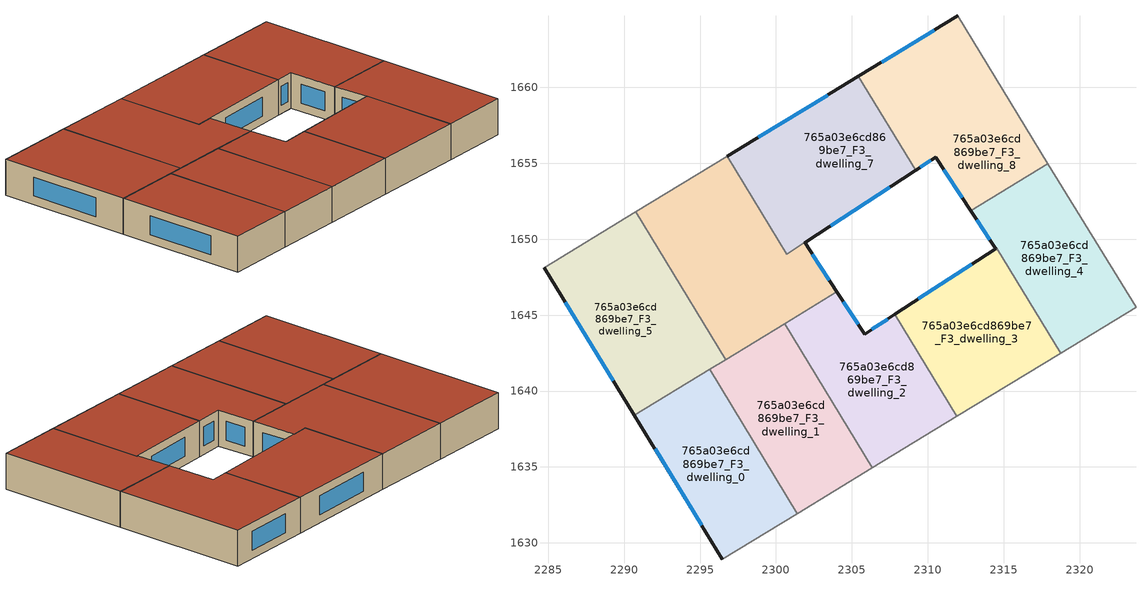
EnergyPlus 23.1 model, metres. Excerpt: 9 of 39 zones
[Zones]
765a03e6cd869be7_F3_dwelling_0
 floor to 765a03e6cd869be7_F2_dwelling_0 (EU_floor_Construction): 2295.63,1641.42 2301.41,1631.93 2296.47,1628.92 2290.67,1638.41 z9
 wall outside (EU_wall_Construction): 2290.67,1638.41 2296.47,1628.92 z9:12
 wall adiabatic (EU_wall_Construction): 2296.47,1628.92 2301.41,1631.93 z9:12
 wall to 765a03e6cd869be7_F3_dwelling_1 (EU_wall_Construction): 2301.41,1631.93 2295.63,1641.42 z9:12
 wall to 765a03e6cd869be7_F3_dwelling_5 (EU_wall_Construction): 2295.63,1641.42 2290.67,1638.41 z9:12
 window (EU_Window_Construction): 2292.03,1636.18 2295.11,1631.15 z9.7:11.3
 roof outside (EU_roof_Construction): 2301.41,1631.93 2295.63,1641.42 2290.67,1638.41 2296.47,1628.92 z12
765a03e6cd869be7_F3_dwelling_1
 floor to 765a03e6cd869be7_F2_dwelling_1 (EU_floor_Construction): 2300.58,1644.44 2306.36,1634.94 2301.41,1631.93 2295.63,1641.42 z9
 wall to 765a03e6cd869be7_F3_dwelling_2 (EU_wall_Construction): 2306.36,1634.94 2300.58,1644.44 z9:12
 wall adiabatic (EU_wall_Construction): 2301.41,1631.93 2306.36,1634.94 z9:12
 wall to 765a03e6cd869be7_F3_dwelling_6 (EU_wall_Construction): 2300.58,1644.44 2296.69,1642.07 z9:12
 wall to 765a03e6cd869be7_F3_dwelling_5 (EU_wall_Construction): 2296.69,1642.07 2295.63,1641.42 z9:12
 roof outside (EU_roof_Construction): 2306.36,1634.94 2300.58,1644.44 2295.63,1641.42 2301.41,1631.93 z12
765a03e6cd869be7_F3_dwelling_2
 floor to 765a03e6cd869be7_F2_dwelling_2 (EU_floor_Construction): 2307.83,1645.05 2311.92,1638.33 2306.36,1634.94 2300.58,1644.44 2304.02,1646.53 2305.84,1643.75 z9
 wall outside (EU_wall_Construction): 2307.83,1645.05 2305.84,1643.75 2304.02,1646.53 z9:12
 wall to 765a03e6cd869be7_F3_dwelling_3 (EU_wall_Construction): 2311.92,1638.33 2307.83,1645.05 z9:12
 wall adiabatic (EU_wall_Construction): 2306.36,1634.94 2311.92,1638.33 z9:12
 wall to 765a03e6cd869be7_F3_dwelling_6 (EU_wall_Construction): 2304.02,1646.53 2300.58,1644.44 z9:12
 window (EU_Window_Construction): 2305.41,1644.4 2304.44,1645.88 / 2307.36,1644.74 2306.3,1644.05 z9.7:11.3
 roof outside (EU_roof_Construction): 2311.92,1638.33 2307.83,1645.05 2305.84,1643.75 2304.02,1646.53 2300.58,1644.44 2306.36,1634.94 z12
765a03e6cd869be7_F3_dwelling_3
 floor to 765a03e6cd869be7_F2_dwelling_3 (EU_floor_Construction): 2314.54,1649.41 2318.76,1642.49 2311.92,1638.33 2307.83,1645.05 2314.48,1649.37 z9
 wall outside (EU_wall_Construction): 2314.48,1649.37 2307.83,1645.05 z9:12
 wall to 765a03e6cd869be7_F3_dwelling_4 (EU_wall_Construction): 2318.76,1642.49 2314.54,1649.41 2314.48,1649.37 z9:12
 wall adiabatic (EU_wall_Construction): 2311.92,1638.33 2318.76,1642.49 z9:12
 window (EU_Window_Construction): 2312.92,1648.35 2309.39,1646.06 z9.7:11.3
 roof outside (EU_roof_Construction): 2318.76,1642.49 2314.54,1649.41 2314.48,1649.37 2307.83,1645.05 2311.92,1638.33 z12
765a03e6cd869be7_F3_dwelling_4
 floor to 765a03e6cd869be7_F2_dwelling_4 (EU_floor_Construction): 2317.92,1654.99 2323.72,1645.51 2318.76,1642.49 2314.54,1649.41 2314.47,1649.37 2312.83,1651.89 z9
 wall outside (EU_wall_Construction): 2312.83,1651.89 2314.47,1649.37 z9:12
 wall to 765a03e6cd869be7_F3_dwelling_8 (EU_wall_Construction): 2317.92,1654.99 2312.83,1651.89 z9:12
 wall adiabatic (EU_wall_Construction): 2318.76,1642.49 2323.72,1645.51 2317.92,1654.99 z9:12
 window (EU_Window_Construction): 2313.21,1651.3 2314.09,1649.97 z9.7:11.3
 roof outside (EU_roof_Construction): 2323.72,1645.51 2317.92,1654.99 2312.83,1651.89 2314.47,1649.37 2314.54,1649.41 2318.76,1642.49 z12
765a03e6cd869be7_F3_dwelling_5
 floor to 765a03e6cd869be7_F2_dwelling_5 (EU_floor_Construction): 2289.55,1651.07 2295.48,1641.34 2290.67,1638.41 2284.72,1648.13 z9
 floor to 765a03e6cd869be7_F2_dwelling_6 (EU_floor_Construction): 2290.76,1651.81 2296.69,1642.07 2295.48,1641.34 2289.55,1651.07 z9
 wall outside (EU_wall_Construction): 2284.72,1648.13 2290.67,1638.41 z9:12
 wall adiabatic (EU_wall_Construction): 2290.76,1651.81 2284.72,1648.13 z9:12
 wall to 765a03e6cd869be7_F3_dwelling_6 (EU_wall_Construction): 2296.69,1642.07 2290.76,1651.81 z9:12
 window (EU_Window_Construction): 2286.11,1645.85 2289.27,1640.69 z9.7:11.3
 roof outside (EU_roof_Construction): 2296.69,1642.07 2290.76,1651.81 2284.72,1648.13 2290.67,1638.41 z12
765a03e6cd869be7_F3_dwelling_6
 floor to 765a03e6cd869be7_F2_dwelling_6 (EU_floor_Construction): 2294.38,1654.01 2300.3,1644.27 2296.69,1642.07 2290.76,1651.81 z9
 floor to 765a03e6cd869be7_F2_dwelling_7 (EU_floor_Construction): 2301.89,1649.79 2304.02,1646.53 2300.3,1644.27 2294.38,1654.01 2296.79,1655.48 2300.72,1649.03 z9
 wall outside (EU_wall_Construction): 2304.02,1646.53 2301.89,1649.79 z9:12
 wall adiabatic (EU_wall_Construction): 2296.79,1655.48 2290.76,1651.81 z9:12
 wall to 765a03e6cd869be7_F3_dwelling_7 (EU_wall_Construction): 2301.89,1649.79 2300.72,1649.03 2296.79,1655.48 z9:12
 window (EU_Window_Construction): 2303.52,1647.29 2302.39,1649.02 z9.7:11.3
 roof outside (EU_roof_Construction): 2304.02,1646.53 2301.89,1649.79 2300.72,1649.03 2296.79,1655.48 2290.76,1651.81 2296.69,1642.07 z12
765a03e6cd869be7_F3_dwelling_7
 floor to 765a03e6cd869be7_F2_dwelling_8 (EU_floor_Construction): 2305.43,1660.74 2309.2,1654.55 2303.69,1650.96 2299.82,1657.32 z9
 floor to 765a03e6cd869be7_F2_dwelling_7 (EU_floor_Construction): 2299.82,1657.32 2303.69,1650.96 2300.72,1649.03 2296.79,1655.48 z9
 wall outside (EU_wall_Construction): 2305.43,1660.74 2296.79,1655.48 / 2301.89,1649.78 2309.2,1654.55 z9:12
 wall to 765a03e6cd869be7_F3_dwelling_8 (EU_wall_Construction): 2309.2,1654.55 2305.43,1660.74 z9:12
 window (EU_Window_Construction): 2303.4,1659.5 2298.82,1656.71 / 2303.6,1650.9 2307.48,1653.43 z9.7:11.3
 roof outside (EU_roof_Construction): 2309.2,1654.55 2305.43,1660.74 2296.79,1655.48 2300.72,1649.03 z12
765a03e6cd869be7_F3_dwelling_8
 floor to 765a03e6cd869be7_F2_dwelling_9 (EU_floor_Construction): 2311.97,1664.71 2317.92,1654.99 2312.83,1651.89 2310.52,1655.41 2310.89,1655.65 2307.15,1661.79 z9
 floor to 765a03e6cd869be7_F2_dwelling_8 (EU_floor_Construction): 2307.15,1661.79 2310.89,1655.65 2309.2,1654.55 2305.43,1660.74 z9
 wall outside (EU_wall_Construction): 2309.2,1654.55 2310.52,1655.41 2312.83,1651.89 / 2311.97,1664.71 2305.43,1660.74 z9:12
 wall adiabatic (EU_wall_Construction): 2317.92,1654.99 2311.97,1664.71 z9:12
 window (EU_Window_Construction): 2311.06,1654.58 2312.29,1652.72 / 2309.51,1654.75 2310.21,1655.21 / 2310.43,1663.78 2306.97,1661.67 z9.7:11.3
 roof outside (EU_roof_Construction): 2317.92,1654.99 2311.97,1664.71 2305.43,1660.74 2309.2,1654.55 2310.52,1655.41 2312.83,1651.89 z12
[Building]
EU S2 Campaign: North Axis=0; Terrain=City; Solar Distribution=FullExterior
[Site:Location]
Budapest.Ferenc.Liszt.Intl.AP: Latitude=47.437; Longitude=19.256; Time Zone=1; Elevation=185
[SizingPeriod:WeatherFileDays]
AnnualSizingPeriod: Begin Month=1; Begin Day of Month=1; End Month=12; End Day of Month=31; Day of Week for Start Day=Monday; Use Weather File Daylight Saving Period=No; Use Weather File Rain and Snow Indicators=No
[MATERIAL]
EU_InternalMass_Material: Roughness=MediumRough; Thickness=0.1; Conductivity=1; Density=1800; Specific Heat=900; Thermal Absorptance=0.9; Solar Absorptance=0.7; Visible Absorptance=0.7
[MATERIAL:NOMASS] Roughness=MediumRough; Thermal Absorptance=0.9; Solar Absorptance=0.7; Visible Absorptance=0.7
Name | Thermal Resistance
EU_wall_NoMass | 0.832559
EU_roof_NoMass | 1.39638
EU_floor_NoMass | 0.872794
[WINDOWMATERIAL:SIMPLEGLAZINGSYSTEM]
EU_Window_SimpleGlazing: UFactor=2.79869; Solar Heat Gain Coefficient=0.75; Visible Transmittance=0.75
[CONSTRUCTION]
EU_wall_Construction: EU_wall_NoMass
EU_roof_Construction: EU_roof_NoMass
EU_floor_Construction: EU_floor_NoMass
EU_Window_Construction: EU_Window_SimpleGlazing
EU_InternalMass_Construction: EU_InternalMass_Material
[ZONE] Type=1; Multiplier=1; Ceiling Height=autocalculate; Floor Area=autocalculate; Part of Total Floor Area=Yes
Name | Volume
765a03e6cd869be7_F3_dwelling_0 | 193.166
765a03e6cd869be7_F3_dwelling_1 | 193.235
765a03e6cd869be7_F3_dwelling_2 | 193.177
765a03e6cd869be7_F3_dwelling_3 | 191.8
765a03e6cd869be7_F3_dwelling_4 | 194.453
765a03e6cd869be7_F3_dwelling_5 | 241.507
765a03e6cd869be7_F3_dwelling_6 | 258.367
765a03e6cd869be7_F3_dwelling_7 | 224.603
765a03e6cd869be7_F3_dwelling_8 | 241.486
[INTERNALMASS] Construction=EU_InternalMass_Construction
Name | Zone or ZoneList | Surface Area
765a03e6cd869be7_F3_dwelling_0_EU_InternalMass | 765a03e6cd869be7_F3_dwelling_0 | 64.3887
765a03e6cd869be7_F3_dwelling_1_EU_InternalMass | 765a03e6cd869be7_F3_dwelling_1 | 64.4115
765a03e6cd869be7_F3_dwelling_2_EU_InternalMass | 765a03e6cd869be7_F3_dwelling_2 | 64.3925
765a03e6cd869be7_F3_dwelling_3_EU_InternalMass | 765a03e6cd869be7_F3_dwelling_3 | 63.952
765a03e6cd869be7_F3_dwelling_4_EU_InternalMass | 765a03e6cd869be7_F3_dwelling_4 | 64.8382
765a03e6cd869be7_F3_dwelling_5_EU_InternalMass | 765a03e6cd869be7_F3_dwelling_5 | 80.5025
765a03e6cd869be7_F3_dwelling_6_EU_InternalMass | 765a03e6cd869be7_F3_dwelling_6 | 86.1207
765a03e6cd869be7_F3_dwelling_7_EU_InternalMass | 765a03e6cd869be7_F3_dwelling_7 | 74.8679
765a03e6cd869be7_F3_dwelling_8_EU_InternalMass | 765a03e6cd869be7_F3_dwelling_8 | 80.4953
[OTHEREQUIPMENT] Fuel Type=Electricity; Design Level Calculation Method=Watts/Area; Power per Zone Floor Area=1; Fraction Latent=0; Fraction Radiant=0; Fraction Lost=0; Carbon Dioxide Generation Rate=0; EndUse Subcategory=EU_Step8_InternalGains
Name | Zone or ZoneList or Space or SpaceList | Schedule
EU_Step8_InternalGain_765a03e6cd869be7_F3_dwelling_0_f000 | 765a03e6cd869be7_F3_dwelling_0 | EU_Step8_GainSchedule_765a03e6cd869be7_F3_dwelling_0_f000
EU_Step8_InternalGain_765a03e6cd869be7_F3_dwelling_1_f000 | 765a03e6cd869be7_F3_dwelling_1 | EU_Step8_GainSchedule_765a03e6cd869be7_F3_dwelling_1_f000
EU_Step8_InternalGain_765a03e6cd869be7_F3_dwelling_2_f000 | 765a03e6cd869be7_F3_dwelling_2 | EU_Step8_GainSchedule_765a03e6cd869be7_F3_dwelling_2_f000
EU_Step8_InternalGain_765a03e6cd869be7_F3_dwelling_3_f000 | 765a03e6cd869be7_F3_dwelling_3 | EU_Step8_GainSchedule_765a03e6cd869be7_F3_dwelling_3_f000
EU_Step8_InternalGain_765a03e6cd869be7_F3_dwelling_4_f000 | 765a03e6cd869be7_F3_dwelling_4 | EU_Step8_GainSchedule_765a03e6cd869be7_F3_dwelling_4_f000
EU_Step8_InternalGain_765a03e6cd869be7_F3_dwelling_5_f000 | 765a03e6cd869be7_F3_dwelling_5 | EU_Step8_GainSchedule_765a03e6cd869be7_F3_dwelling_5_f000
EU_Step8_InternalGain_765a03e6cd869be7_F3_dwelling_6_f000 | 765a03e6cd869be7_F3_dwelling_6 | EU_Step8_GainSchedule_765a03e6cd869be7_F3_dwelling_6_f000
EU_Step8_InternalGain_765a03e6cd869be7_F3_dwelling_7_f000 | 765a03e6cd869be7_F3_dwelling_7 | EU_Step8_GainSchedule_765a03e6cd869be7_F3_dwelling_7_f000
EU_Step8_InternalGain_765a03e6cd869be7_F3_dwelling_8_f000 | 765a03e6cd869be7_F3_dwelling_8 | EU_Step8_GainSchedule_765a03e6cd869be7_F3_dwelling_8_f000
[ZONEVENTILATION:DESIGNFLOWRATE] Schedule=EU_AlwaysOn; Design Flow Rate Calculation Method=AirChanges/Hour; Air Changes per Hour=0.475469; Ventilation Type=Natural; Fan Pressure Rise=0; Fan Total Efficiency=1; Constant Term Coefficient=1; Temperature Term Coefficient=0; Velocity Term Coefficient=0; Velocity Squared Term Coefficient=0; Minimum Indoor Temperature=-100; Maximum Indoor Temperature=100; Delta Temperature=-100; Minimum Outdoor Temperature=-100; Maximum Outdoor Temperature=100; Maximum Wind Speed=40
Name | Zone or ZoneList or Space or SpaceList
EU_ConstantAir_765a03e6cd869be7_F3_dwelling_0 | 765a03e6cd869be7_F3_dwelling_0
EU_ConstantAir_765a03e6cd869be7_F3_dwelling_1 | 765a03e6cd869be7_F3_dwelling_1
EU_ConstantAir_765a03e6cd869be7_F3_dwelling_2 | 765a03e6cd869be7_F3_dwelling_2
EU_ConstantAir_765a03e6cd869be7_F3_dwelling_3 | 765a03e6cd869be7_F3_dwelling_3
EU_ConstantAir_765a03e6cd869be7_F3_dwelling_4 | 765a03e6cd869be7_F3_dwelling_4
EU_ConstantAir_765a03e6cd869be7_F3_dwelling_5 | 765a03e6cd869be7_F3_dwelling_5
EU_ConstantAir_765a03e6cd869be7_F3_dwelling_6 | 765a03e6cd869be7_F3_dwelling_6
EU_ConstantAir_765a03e6cd869be7_F3_dwelling_7 | 765a03e6cd869be7_F3_dwelling_7
EU_ConstantAir_765a03e6cd869be7_F3_dwelling_8 | 765a03e6cd869be7_F3_dwelling_8
[HVACTEMPLATE:THERMOSTAT] Constant Heating Setpoint=20; Constant Cooling Setpoint=50
EU_HeatOnly_765a03e6cd869be7_F0_dwelling_0; EU_HeatOnly_765a03e6cd869be7_F0_dwelling_1; EU_HeatOnly_765a03e6cd869be7_F0_dwelling_2; EU_HeatOnly_765a03e6cd869be7_F0_dwelling_3; EU_HeatOnly_765a03e6cd869be7_F0_dwelling_4; EU_HeatOnly_765a03e6cd869be7_F0_dwelling_5; EU_HeatOnly_765a03e6cd869be7_F0_dwelling_6; EU_HeatOnly_765a03e6cd869be7_F0_dwelling_7; EU_HeatOnly_765a03e6cd869be7_F0_dwelling_8; EU_HeatOnly_765a03e6cd869be7_F0_dwelling_9; EU_HeatOnly_765a03e6cd869be7_F1_dwelling_0; EU_HeatOnly_765a03e6cd869be7_F1_dwelling_1; EU_HeatOnly_765a03e6cd869be7_F1_dwelling_2; EU_HeatOnly_765a03e6cd869be7_F1_dwelling_3; EU_HeatOnly_765a03e6cd869be7_F1_dwelling_4; EU_HeatOnly_765a03e6cd869be7_F1_dwelling_5; EU_HeatOnly_765a03e6cd869be7_F1_dwelling_6; EU_HeatOnly_765a03e6cd869be7_F1_dwelling_7; EU_HeatOnly_765a03e6cd869be7_F1_dwelling_8; EU_HeatOnly_765a03e6cd869be7_F1_dwelling_9; EU_HeatOnly_765a03e6cd869be7_F2_dwelling_0; EU_HeatOnly_765a03e6cd869be7_F2_dwelling_1; EU_HeatOnly_765a03e6cd869be7_F2_dwelling_2; EU_HeatOnly_765a03e6cd869be7_F2_dwelling_3; EU_HeatOnly_765a03e6cd869be7_F2_dwelling_4; EU_HeatOnly_765a03e6cd869be7_F2_dwelling_5; EU_HeatOnly_765a03e6cd869be7_F2_dwelling_6; EU_HeatOnly_765a03e6cd869be7_F2_dwelling_7; EU_HeatOnly_765a03e6cd869be7_F2_dwelling_8; EU_HeatOnly_765a03e6cd869be7_F2_dwelling_9; EU_HeatOnly_765a03e6cd869be7_F3_dwelling_0; EU_HeatOnly_765a03e6cd869be7_F3_dwelling_1; EU_HeatOnly_765a03e6cd869be7_F3_dwelling_2; EU_HeatOnly_765a03e6cd869be7_F3_dwelling_3; EU_HeatOnly_765a03e6cd869be7_F3_dwelling_4; EU_HeatOnly_765a03e6cd869be7_F3_dwelling_5; EU_HeatOnly_765a03e6cd869be7_F3_dwelling_6; EU_HeatOnly_765a03e6cd869be7_F3_dwelling_7; EU_HeatOnly_765a03e6cd869be7_F3_dwelling_8
[HVACTEMPLATE:ZONE:IDEALLOADSAIRSYSTEM] System Availability Schedule=EU_AlwaysOn; Maximum Heating Supply Air Temperature=50; Minimum Cooling Supply Air Temperature=13; Maximum Heating Supply Air Humidity Ratio=0.0156; Minimum Cooling Supply Air Humidity Ratio=0.0077; Heating Limit=NoLimit; Cooling Limit=NoLimit; Heating Availability Schedule=EU_AlwaysOn; Cooling Availability Schedule=EU_CoolingOff; Dehumidification Control Type=ConstantSensibleHeatRatio; Cooling Sensible Heat Ratio=0.7; Dehumidification Setpoint=60; Humidification Control Type=None; Humidification Setpoint=30; Outdoor Air Method=None; Outdoor Air Flow Rate per Person=0.00944; Outdoor Air Flow Rate per Zone Floor Area=0; Outdoor Air Flow Rate per Zone=0; Demand Controlled Ventilation Type=None; Outdoor Air Economizer Type=NoEconomizer; Heat Recovery Type=None; Sensible Heat Recovery Effectiveness=0.7; Latent Heat Recovery Effectiveness=0.65
Name | Template Thermostat
765a03e6cd869be7_F3_dwelling_0 | EU_HeatOnly_765a03e6cd869be7_F3_dwelling_0
765a03e6cd869be7_F3_dwelling_1 | EU_HeatOnly_765a03e6cd869be7_F3_dwelling_1
765a03e6cd869be7_F3_dwelling_2 | EU_HeatOnly_765a03e6cd869be7_F3_dwelling_2
765a03e6cd869be7_F3_dwelling_3 | EU_HeatOnly_765a03e6cd869be7_F3_dwelling_3
765a03e6cd869be7_F3_dwelling_4 | EU_HeatOnly_765a03e6cd869be7_F3_dwelling_4
765a03e6cd869be7_F3_dwelling_5 | EU_HeatOnly_765a03e6cd869be7_F3_dwelling_5
765a03e6cd869be7_F3_dwelling_6 | EU_HeatOnly_765a03e6cd869be7_F3_dwelling_6
765a03e6cd869be7_F3_dwelling_7 | EU_HeatOnly_765a03e6cd869be7_F3_dwelling_7
765a03e6cd869be7_F3_dwelling_8 | EU_HeatOnly_765a03e6cd869be7_F3_dwelling_8
[SIZING:ZONE] Zone Cooling Design Supply Air Temperature Input Method=SupplyAirTemperature; Zone Cooling Design Supply Air Temperature=13; Zone Heating Design Supply Air Temperature Input Method=SupplyAirTemperature; Zone Heating Design Supply Air Temperature=50; Zone Cooling Design Supply Air Humidity Ratio=0.008; Zone Heating Design Supply Air Humidity Ratio=0.008; Cooling Design Air Flow Method=DesignDay; Cooling Design Air Flow Rate=0; Cooling Minimum Air Flow per Zone Floor Area=0.000762; Cooling Minimum Air Flow=0; Cooling Minimum Air Flow Fraction=0.2; Heating Design Air Flow Method=DesignDay; Heating Design Air Flow Rate=0; Heating Maximum Air Flow per Zone Floor Area=0.002032; Heating Maximum Air Flow=0.141576; Heating Maximum Air Flow Fraction=0.3; Account for Dedicated Outdoor Air System=No; Dedicated Outdoor Air System Control Strategy=NeutralSupplyAir; Dedicated Outdoor Air Low Setpoint Temperature for Design=autosize; Dedicated Outdoor Air High Setpoint Temperature for Design=autosize; Zone Load Sizing Method=Sensible Load Only No Latent Load; Zone Latent Cooling Design Supply Air Humidity Ratio Input Method=HumidityRatioDifference; Zone Cooling Design Supply Air Humidity Ratio Difference=0.005; Zone Latent Heating Design Supply Air Humidity Ratio Input Method=HumidityRatioDifference; Zone Humidification Design Supply Air Humidity Ratio Difference=0.005
765a03e6cd869be7_F3_dwelling_0; 765a03e6cd869be7_F3_dwelling_1; 765a03e6cd869be7_F3_dwelling_2; 765a03e6cd869be7_F3_dwelling_3; 765a03e6cd869be7_F3_dwelling_4; 765a03e6cd869be7_F3_dwelling_5; 765a03e6cd869be7_F3_dwelling_6; 765a03e6cd869be7_F3_dwelling_7; 765a03e6cd869be7_F3_dwelling_8
[SCHEDULE:CONSTANT]
Name | Hourly Value
EU_AlwaysOn | 1
EU_CoolingOff | 0
[SCHEDULE:FILE] Column Number=1; Rows to Skip at Top=0; Number of Hours of Data=8760; Column Separator=Comma; Interpolate to Timestep=No; Minutes per Item=60; Adjust Schedule for Daylight Savings=Yes
Name | File
EU_Step8_GainSchedule_765a03e6cd869be7_F3_dwelling_0_f000 | ../../schedules/765a03e6cd869be7/765a03e6cd869be7_F3_dwelling_0_f000_gain.csv
EU_Step8_GainSchedule_765a03e6cd869be7_F3_dwelling_1_f000 | ../../schedules/765a03e6cd869be7/765a03e6cd869be7_F3_dwelling_1_f000_gain.csv
EU_Step8_GainSchedule_765a03e6cd869be7_F3_dwelling_2_f000 | ../../schedules/765a03e6cd869be7/765a03e6cd869be7_F3_dwelling_2_f000_gain.csv
EU_Step8_GainSchedule_765a03e6cd869be7_F3_dwelling_3_f000 | ../../schedules/765a03e6cd869be7/765a03e6cd869be7_F3_dwelling_3_f000_gain.csv
EU_Step8_GainSchedule_765a03e6cd869be7_F3_dwelling_4_f000 | ../../schedules/765a03e6cd869be7/765a03e6cd869be7_F3_dwelling_4_f000_gain.csv
EU_Step8_GainSchedule_765a03e6cd869be7_F3_dwelling_5_f000 | ../../schedules/765a03e6cd869be7/765a03e6cd869be7_F3_dwelling_5_f000_gain.csv
EU_Step8_GainSchedule_765a03e6cd869be7_F3_dwelling_6_f000 | ../../schedules/765a03e6cd869be7/765a03e6cd869be7_F3_dwelling_6_f000_gain.csv
EU_Step8_GainSchedule_765a03e6cd869be7_F3_dwelling_7_f000 | ../../schedules/765a03e6cd869be7/765a03e6cd869be7_F3_dwelling_7_f000_gain.csv
EU_Step8_GainSchedule_765a03e6cd869be7_F3_dwelling_8_f000 | ../../schedules/765a03e6cd869be7/765a03e6cd869be7_F3_dwelling_8_f000_gain.csv
